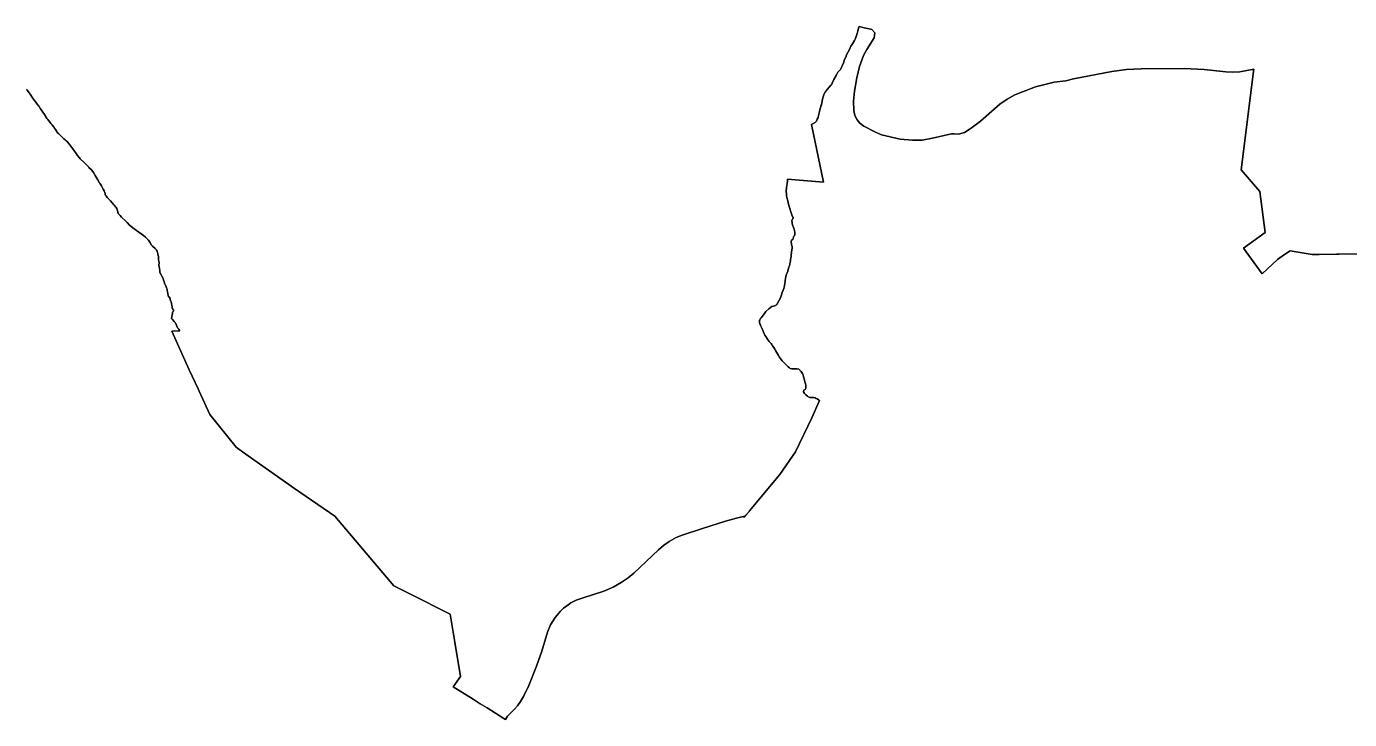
# Model space of a CAD drawing. Header units: inches. Extents: x 1341578 to 1502124, y 557203 to 748561.
# Drawn here: x 1415492 to 1421716, y 704340 to 707602 of the extents above; entities that cross this region are included whole.
import ezdxf

# ---------------------------------------------------------------- set-up
doc = ezdxf.new("R2010")
doc.units = ezdxf.units.IN
doc.header["$MEASUREMENT"] = 0
doc.layers.add('Zipcode', color=7, linetype='Continuous')

msp = doc.modelspace()

# ---------------------------------------------------------------- linework, layer by layer
at = {"layer": 'Zipcode'}
for points in [[(1415492.4, 707306.5), (1415494.5, 707304.4), (1415496.2, 707302.2), (1415502.2, 707293.7), (1415513.2, 707278.1), (1415518.3, 707269.8), (1415529.2, 707255.2), (1415536, 707246), (1415543.1, 707235.6), (1415550.2, 707227.1), (1415552.3, 707224.2), (1415559.1, 707213.8), (1415566.8, 707202.2), (1415580.5, 707182.1), (1415581.2, 707180.8), (1415582.7, 707177.5), (1415583.4, 707176), (1415587.9, 707169.1), (1415592.7, 707163.6), (1415597.4, 707157.3), (1415604.1, 707149.2), (1415607.5, 707144.9), (1415611.3, 707140.4), (1415613.3, 707138), (1415621.3, 707128.3), (1415622.2, 707127), (1415624.2, 707123.6), (1415629, 707116.5), (1415634.5, 707106.8), (1415636, 707104.7), (1415637.5, 707102.9), (1415642.9, 707098), (1415651.6, 707090.3), (1415658, 707083.6), (1415663.4, 707077.9), (1415668.4, 707073.5), (1415674, 707068), (1415679.2, 707062.8), (1415683.1, 707059.5), (1415689.1, 707053.4), (1415696.7, 707044.7), (1415701.6, 707037.7), (1415710.2, 707025.1), (1415718.1, 707014.9), (1415725.5, 707004.5), (1415731, 706996.2), (1415741.4, 706983.3), (1415745.8, 706978.4), (1415764.3, 706960.6), (1415776.2, 706949.3), (1415785.5, 706939.2), (1415786.3, 706938.4), (1415797.8, 706926.2), (1415803.9, 706919), (1415807.1, 706914.2), (1415813.4, 706903.4), (1415814.9, 706900.9), (1415819.8, 706893.1), (1415828, 706880.1), (1415829, 706878.2), (1415831, 706873.4), (1415832.1, 706871.4), (1415833.4, 706869.3), (1415837.5, 706864.2), (1415838.2, 706863.1), (1415839.1, 706861.7), (1415844.6, 706851.4), (1415850.6, 706841.8), (1415851.7, 706839.6), (1415853.8, 706835.6), (1415857.6, 706828), (1415858.4, 706826.4), (1415859.8, 706823.7), (1415860.9, 706821), (1415861.5, 706818.9), (1415861.5, 706818.4), (1415862.1, 706814.8), (1415862.2, 706814), (1415862.2, 706813.4), (1415862.3, 706811.2), (1415862.5, 706810.3), (1415862.6, 706809.9), (1415862.8, 706809.6), (1415864, 706807.7), (1415866.6, 706804.1), (1415871.6, 706797), (1415872.2, 706796.3), (1415872.9, 706795.6), (1415874.8, 706794.1), (1415876, 706793.2), (1415877.2, 706792), (1415880.8, 706787.4), (1415887.6, 706780.8), (1415895.1, 706772.1), (1415903.6, 706762.2), (1415906.8, 706758.5), (1415911.8, 706752.6), (1415914.2, 706749.5), (1415916.8, 706745.2), (1415917.5, 706744), (1415917.8, 706743.2), (1415918.1, 706742.6), (1415919.6, 706738.3), (1415920.3, 706735.1), (1415921.5, 706727.7), (1415922, 706726), (1415922.5, 706724.4), (1415923.2, 706722.9), (1415924.3, 706721.4), (1415927.8, 706717.3), (1415933.6, 706711.2), (1415939.7, 706704.7), (1415957.6, 706687.1), (1415966.2, 706678.5), (1415966.4, 706678.3), (1415977.8, 706667.1), (1415983.7, 706661.9), (1415993.5, 706654.6), (1416010.7, 706642), (1416031.7, 706626.3), (1416042.6, 706618.5), (1416051.7, 706609.8), (1416061.4, 706600.7), (1416064, 706597.9), (1416066.1, 706595.2), (1416072.1, 706585.9), (1416078.5, 706576), (1416079.7, 706574.3), (1416081.2, 706572.6), (1416085.7, 706568.1), (1416097.5, 706557.2), (1416101.9, 706552.1), (1416104.2, 706548.6), (1416106.8, 706543.7), (1416109.3, 706537.6), (1416110.9, 706531.3), (1416112.9, 706517.4), (1416114.2, 706503), (1416115.9, 706491.2), (1416116, 706488), (1416115.3, 706480.5), (1416115.3, 706478.8), (1416115.5, 706477.2), (1416116.7, 706471.9), (1416117, 706470.1), (1416117.6, 706464), (1416119, 706451.6), (1416119.4, 706449), (1416120.4, 706445.7), (1416124.7, 706434.5), (1416125.7, 706432.5), (1416129.1, 706426.9), (1416130.4, 706424.2), (1416134.7, 706413.6), (1416140.1, 706399.6), (1416144, 706388.7), (1416144.7, 706386.7), (1416147.3, 706381), (1416151.6, 706371.3), (1416153.7, 706365.6), (1416154.3, 706362.9), (1416154.8, 706357.1), (1416154.8, 706356.6), (1416155.2, 706354.6), (1416157.6, 706344.5), (1416159.2, 706336), (1416159.9, 706331.4), (1416160.2, 706330.1), (1416160.6, 706329.1), (1416160.6, 706329), (1416160.7, 706328.8), (1416160.8, 706328.7), (1416160.9, 706328.6), (1416161.1, 706328.5), (1416161.2, 706328.4), (1416161.5, 706328.3), (1416162, 706328.2), (1416164, 706327.9), (1416164.5, 706327.8), (1416164.9, 706327.7), (1416166.1, 706327.1), (1416166.3, 706327), (1416166.6, 706326.1), (1416167.3, 706323.1), (1416170.6, 706311.8), (1416172.5, 706305.1), (1416174.3, 706298), (1416176.6, 706288), (1416178.3, 706281.4), (1416178.3, 706281), (1416178.3, 706280.5), (1416178, 706278.3), (1416178, 706277.8), (1416178.1, 706277.3), (1416178.4, 706276.4), (1416178.7, 706275.4), (1416180, 706272.9), (1416180.5, 706272), (1416181.1, 706271.2), (1416182.6, 706269.3), (1416183.1, 706268.5), (1416183.4, 706267.8), (1416183.7, 706267.1), (1416183.8, 706266.4), (1416183.9, 706264.9), (1416183.9, 706264.3), (1416183.7, 706263.6), (1416183.5, 706263), (1416183.3, 706262.5), (1416183, 706262.1), (1416182.1, 706261), (1416181.9, 706260.8), (1416181.7, 706260.5), (1416180.3, 706258.1), (1416179.6, 706256.3), (1416179.3, 706255.4), (1416179.2, 706254.4), (1416178.8, 706249.9), (1416176.8, 706238.6), (1416175.8, 706232.7), (1416175.3, 706229.1), (1416175.3, 706228.8), (1416175.3, 706228.5), (1416175.4, 706227.9), (1416175.6, 706227.3), (1416175.9, 706226.6), (1416176.8, 706225.3), (1416178.4, 706223.5), (1416178.6, 706223.2), (1416187, 706213.5), (1416192.1, 706207.6), (1416193.5, 706205.6), (1416194.5, 706203.8), (1416202, 706186.9), (1416203.2, 706184.5), (1416204.8, 706182), (1416208.8, 706177), (1416213.3, 706169.9), (1416176, 706166.9), (1416258.4, 705985.6), (1416299.4, 705895.5), (1416304.1, 705885.2), (1416354.2, 705775.4), (1416478.4, 705621.1), (1416508.4, 705600), (1416752.5, 705427.8), (1416942.4, 705296.3), (1417219.9, 704969.1), (1417246, 704955.9), (1417291.8, 704932.9), (1417485.3, 704835.6), (1417499.1, 704751.1), (1417505.4, 704712.5), (1417533.2, 704542.6), (1417499.4, 704494.1), (1417593.4, 704435.1), (1417603.6, 704428.7), (1417626.5, 704414.4), (1417658.7, 704394.2), (1417737.5, 704344.7), (1417745.5, 704339.6), (1417755.7, 704355.3), (1417769, 704370.2), (1417786, 704387.7), (1417801.5, 704403.5), (1417816.9, 704424.4), (1417830.9, 704447.6), (1417855.4, 704500.3), (1417891.9, 704590.7), (1417916.6, 704662.1), (1417943.1, 704751), (1417957.4, 704785.3), (1417978.7, 704820.3), (1418004.1, 704849.9), (1418018.4, 704863.1), (1418033.7, 704875.3), (1418053.2, 704888.2), (1418077.5, 704901), (1418110.4, 704912.9), (1418208.9, 704943.8), (1418252, 704962.9), (1418289.6, 704983.9), (1418322, 705006), (1418349.6, 705028), (1418465.4, 705138.8), (1418488.1, 705158.6), (1418515.2, 705177.9), (1418547.6, 705195.9), (1418576.4, 705207.6), (1418671.5, 705239.5), (1418780.7, 705272.9), (1418831.9, 705288.1), (1418863.7, 705295.1), (1418867.8, 705292.9), (1418875.8, 705302.2), (1418876.7, 705301.8), (1418892.7, 705320.4), (1418893.5, 705321.4), (1419036.6, 705493.1), (1419110.1, 705599.5), (1419186.4, 705760.1), (1419222.3, 705840.9), (1419218.3, 705843.7), (1419211, 705848.6), (1419206.8, 705850.9), (1419202.2, 705853.4), (1419194.9, 705856), (1419185.6, 705855.3), (1419176.6, 705855.6), (1419168.8, 705858.4), (1419165.5, 705861.6), (1419158.5, 705868.1), (1419152.4, 705874.4), (1419147.2, 705881.4), (1419147.2, 705884.2), (1419149.2, 705889.3), (1419154.6, 705893.7), (1419158.3, 705899.4), (1419158.4, 705904.1), (1419157.9, 705912.7), (1419156.8, 705920.4), (1419154.3, 705928.4), (1419151.9, 705936.1), (1419150.1, 705942.9), (1419147.8, 705952.9), (1419146.5, 705961.8), (1419143, 705967.9), (1419136.4, 705977.9), (1419129.8, 705984.5), (1419124.6, 705988.6), (1419115.7, 705990.2), (1419107.6, 705990), (1419099.7, 705989.9), (1419092, 705990), (1419085.3, 705991.8), (1419081.8, 705994.9), (1419075.8, 706000), (1419069.3, 706005.9), (1419063.5, 706010.6), (1419057.6, 706016.2), (1419053.2, 706021.5), (1419047.6, 706028.2), (1419042.6, 706034.7), (1419037.7, 706040.9), (1419033.3, 706046.5), (1419029.2, 706052.7), (1419024.4, 706061.3), (1419020.3, 706068.9), (1419016.3, 706075.8), (1419012, 706082.8), (1419007.4, 706090.1), (1419001.8, 706098.7), (1418998.3, 706104.1), (1418994.9, 706110.1), (1418990, 706114.6), (1418985.8, 706119.2), (1418985.6, 706119.4), (1418981.7, 706124.6), (1418970.1, 706142.3), (1418966.2, 706149.2), (1418962.9, 706155.7), (1418954.2, 706175.6), (1418947, 706190.6), (1418942.8, 706200.2), (1418942.6, 706200.8), (1418941.6, 706204.2), (1418940.4, 706208.2), (1418940, 706211.6), (1418940, 706212.7), (1418940.1, 706214.7), (1418940.6, 706217.5), (1418941, 706218.8), (1418941.6, 706220.1), (1418944.2, 706224.9), (1418947.5, 706229.9), (1418958.6, 706244.3), (1418966.4, 706254.8), (1418970.9, 706260), (1418984.4, 706272.2), (1418998.4, 706284.1), (1419006.6, 706285.6), (1419010.2, 706286.7), (1419015, 706288.8), (1419018, 706290.5), (1419020.6, 706292.4), (1419022.7, 706294.5), (1419023.5, 706295.6), (1419024.2, 706296.7), (1419031.3, 706310.5), (1419038.5, 706324.5), (1419040.2, 706328.7), (1419043.3, 706338.8), (1419047.5, 706350.1), (1419052.3, 706361.2), (1419054.9, 706368.8), (1419056.3, 706375), (1419058.8, 706390.6), (1419061.2, 706405.7), (1419062.9, 706415.3), (1419064.7, 706424.1), (1419067.8, 706435.6), (1419068.6, 706438.1), (1419070.9, 706443.2), (1419071.6, 706445.1), (1419078.7, 706468.8), (1419080.7, 706475.6), (1419083.4, 706484.1), (1419085, 706490.1), (1419086.5, 706497.9), (1419086.6, 706498.7), (1419086.7, 706499.6), (1419086.5, 706503.1), (1419086.6, 706504.3), (1419089.5, 706519.3), (1419089.5, 706520), (1419089.5, 706520.8), (1419089.1, 706523.9), (1419089.1, 706524.5), (1419089.2, 706525.1), (1419090.9, 706538.6), (1419091.9, 706549.8), (1419092.3, 706551.5), (1419093.4, 706556.1), (1419094, 706560.1), (1419094.2, 706564.1), (1419094.2, 706564.6), (1419094.1, 706565.2), (1419093.8, 706566.4), (1419092, 706570.6), (1419091.7, 706571.5), (1419091.4, 706572.3), (1419090.2, 706579.3), (1419089.5, 706587.2), (1419089.5, 706589.3), (1419089.7, 706591.4), (1419090.2, 706593.4), (1419090.9, 706595.3), (1419091.2, 706595.7), (1419091.4, 706596), (1419091.8, 706596.4), (1419092.1, 706596.7), (1419093.1, 706597.3), (1419096.4, 706599), (1419096.9, 706599.4), (1419097.3, 706599.7), (1419097.6, 706600.1), (1419097.9, 706600.5), (1419098.5, 706601.8), (1419098.9, 706603.3), (1419099.9, 706609.9), (1419100.2, 706611.5), (1419100.7, 706612.8), (1419100.9, 706613.1), (1419101.1, 706613.4), (1419101.4, 706613.8), (1419101.7, 706614.1), (1419104, 706615.8), (1419104.7, 706616.5), (1419105, 706616.8), (1419105.3, 706617.2), (1419105.4, 706617.5), (1419105.6, 706617.9), (1419106.2, 706620.9), (1419106.5, 706624.2), (1419105.9, 706631.9), (1419104.3, 706642), (1419102.8, 706648.3), (1419100.7, 706654.8), (1419096, 706667.4), (1419094.4, 706673.2), (1419093.2, 706680), (1419092.6, 706685.5), (1419092.7, 706687.4), (1419092.8, 706688.2), (1419093, 706689.1), (1419094.1, 706691.9), (1419095.3, 706694.3), (1419095.8, 706695), (1419097.1, 706696.6), (1419097.5, 706697.2), (1419097.8, 706697.6), (1419097.9, 706698.1), (1419098.2, 706699.2), (1419098.3, 706700.4), (1419098.3, 706702.9), (1419098.2, 706703.5), (1419098.1, 706704.1), (1419097.9, 706704.7), (1419097.6, 706705.3), (1419096.8, 706706.4), (1419094.3, 706709.1), (1419093.7, 706710), (1419093.5, 706710.4), (1419093.3, 706710.8), (1419087.3, 706728.7), (1419081.1, 706749.1), (1419076.8, 706764.5), (1419073.2, 706781.2), (1419069.1, 706796.7), (1419067.6, 706805.7), (1419066.6, 706816.5), (1419066.3, 706822.3), (1419066.3, 706826.5), (1419067.6, 706843.7), (1419068.5, 706852.7), (1419070.2, 706862), (1419071.8, 706873.2), (1419072.2, 706880), (1419071.9, 706882.8), (1419241.6, 706868.6), (1419184.7, 707140.9), (1419187.2, 707142.3), (1419194.2, 707145.5), (1419196.2, 707146.5), (1419196.3, 707146.6), (1419201.7, 707149.8), (1419204.4, 707151.6), (1419206.6, 707153.8), (1419207.4, 707154.9), (1419208, 707156), (1419212.2, 707165.2), (1419215.6, 707173.1), (1419216.5, 707175.1), (1419218.2, 707180.4), (1419220.1, 707189.3), (1419222.4, 707201), (1419222.9, 707203.3), (1419228.4, 707225.4), (1419229.1, 707227.5), (1419231.2, 707232.7), (1419232, 707235.1), (1419233.4, 707241.4), (1419236.8, 707259.8), (1419239.7, 707270.5), (1419242.9, 707280.1), (1419246, 707287.5), (1419247.5, 707290.1), (1419249, 707292.3), (1419259.3, 707304.6), (1419270.1, 707318), (1419276, 707324.6), (1419278.3, 707327.4), (1419282.4, 707334.7), (1419290.4, 707352.7), (1419300.3, 707371.2), (1419307.5, 707383.5), (1419309.4, 707385.9), (1419313.9, 707390.5), (1419315.7, 707392.6), (1419320.7, 707399.5), (1419324.7, 707406), (1419328.1, 707412.4), (1419331, 707419), (1419336.4, 707433.7), (1419338.7, 707442.3), (1419339.8, 707445.4), (1419345.8, 707457.5), (1419350.2, 707467.5), (1419362.9, 707493.2), (1419366.1, 707502.5), (1419367.6, 707505.9), (1419369.3, 707508.8), (1419377.6, 707520.2), (1419387.8, 707535.5), (1419390.9, 707541.8), (1419393.6, 707549.7), (1419399.2, 707569.2), (1419402.6, 707581.3), (1419406.1, 707591.9), (1419406.5, 707593.1), (1419409.5, 707601.7), (1419433.2, 707595.9), (1419456.7, 707590.1), (1419468, 707587.3), (1419483.1, 707570.9), (1419479, 707548.7), (1419444.9, 707493.3), (1419429.9, 707464.8), (1419410.7, 707412.8), (1419398.1, 707360.4), (1419386.4, 707296.4), (1419382.7, 707250.1), (1419383.7, 707206), (1419388.4, 707183.2), (1419399.6, 707161.9), (1419412.2, 707147.1), (1419431.5, 707132.6), (1419486, 707103.5), (1419513.9, 707091.9), (1419602.2, 707071.5), (1419660, 707066.6), (1419679.4, 707065.9), (1419705, 707066.6), (1419754.7, 707076.4), (1419843.7, 707095.6), (1419855.8, 707095.5), (1419876.5, 707095.3), (1419904.7, 707103), (1419935.5, 707122.3), (1419979.9, 707155.6), (1420070.5, 707235.9), (1420105, 707259.6), (1420141.4, 707279.7), (1420238, 707316.8), (1420325.7, 707339.4), (1420381.6, 707346.4), (1420418, 707355.7), (1420597, 707389.3), (1420666.6, 707398.3), (1420734.9, 707402.5), (1420937.5, 707404.1), (1421032.2, 707399), (1421133.7, 707388.1), (1421166.4, 707387.2), (1421198.9, 707388.7), (1421257.4, 707398.4), (1421262.4, 707399.5), (1421265.9, 707400.3), (1421264.5, 707389), (1421206.5, 706927.6), (1421293.9, 706824.8), (1421318.9, 706632.7), (1421216.2, 706558.1), (1421304.2, 706436.7), (1421376.4, 706505.2), (1421410.5, 706528.3), (1421436.5, 706545.8), (1421539.8, 706528.8), (1421541, 706528.6), (1421548.6, 706528.7), (1421572.5, 706529), (1421653.9, 706529.8), (1421667.4, 706530), (1421796, 706531.4)], [(1421796, 706531.4), (1421667.4, 706530), (1421653.9, 706529.8), (1421572.5, 706529), (1421548.6, 706528.7), (1421541, 706528.6), (1421539.8, 706528.8), (1421436.5, 706545.8), (1421410.5, 706528.3), (1421376.4, 706505.2), (1421304.2, 706436.7), (1421216.2, 706558.1), (1421318.9, 706632.7), (1421293.9, 706824.8), (1421206.5, 706927.6), (1421264.5, 707389), (1421265.9, 707400.3), (1421262.4, 707399.5), (1421257.4, 707398.4), (1421198.9, 707388.7), (1421166.4, 707387.2), (1421133.7, 707388.1), (1421032.2, 707399), (1420937.5, 707404.1), (1420734.9, 707402.5), (1420666.6, 707398.3), (1420597, 707389.3), (1420418, 707355.7), (1420381.6, 707346.4), (1420325.7, 707339.4), (1420238, 707316.8), (1420141.4, 707279.7), (1420105, 707259.6), (1420070.5, 707235.9), (1419979.9, 707155.6), (1419935.5, 707122.3), (1419904.7, 707103), (1419876.5, 707095.3), (1419855.8, 707095.5), (1419843.7, 707095.6), (1419754.7, 707076.4), (1419705, 707066.6), (1419679.4, 707065.9), (1419660, 707066.6), (1419602.2, 707071.5), (1419513.9, 707091.9), (1419486, 707103.5), (1419431.5, 707132.6), (1419412.2, 707147.1), (1419399.6, 707161.9), (1419388.4, 707183.2), (1419383.7, 707206), (1419382.7, 707250.1), (1419386.4, 707296.4), (1419398.1, 707360.4), (1419410.7, 707412.8), (1419429.9, 707464.8), (1419444.9, 707493.3), (1419479, 707548.7), (1419483.1, 707570.9), (1419468, 707587.3), (1419456.7, 707590.1), (1419433.2, 707595.9), (1419409.5, 707601.7), (1419406.5, 707593.1), (1419406.1, 707591.9), (1419402.6, 707581.3), (1419399.2, 707569.2), (1419393.6, 707549.7), (1419390.9, 707541.8), (1419387.8, 707535.5), (1419377.6, 707520.2), (1419369.3, 707508.8), (1419367.6, 707505.9), (1419366.1, 707502.5), (1419362.9, 707493.2), (1419350.2, 707467.5), (1419345.8, 707457.5), (1419339.8, 707445.4), (1419338.7, 707442.3), (1419336.4, 707433.7), (1419331, 707419), (1419328.1, 707412.4), (1419324.7, 707406), (1419320.7, 707399.5), (1419315.7, 707392.6), (1419313.9, 707390.5), (1419309.4, 707385.9), (1419307.5, 707383.5), (1419300.3, 707371.2), (1419290.4, 707352.7), (1419282.4, 707334.7), (1419278.3, 707327.4), (1419276, 707324.6), (1419270.1, 707318), (1419259.3, 707304.6), (1419249, 707292.3), (1419247.5, 707290.1), (1419246, 707287.5), (1419242.9, 707280.1), (1419239.7, 707270.5), (1419236.8, 707259.8), (1419233.4, 707241.4), (1419232, 707235.1), (1419231.2, 707232.7), (1419229.1, 707227.5), (1419228.4, 707225.4), (1419222.9, 707203.3), (1419222.4, 707201), (1419220.1, 707189.3), (1419218.2, 707180.4), (1419216.5, 707175.1), (1419215.6, 707173.1), (1419212.2, 707165.2), (1419208, 707156), (1419207.4, 707154.9), (1419206.6, 707153.8), (1419204.4, 707151.6), (1419201.7, 707149.8), (1419196.3, 707146.6), (1419196.2, 707146.5), (1419194.2, 707145.5), (1419187.2, 707142.3), (1419184.7, 707140.9), (1419241.6, 706868.6), (1419071.9, 706882.8), (1419072.2, 706880), (1419071.8, 706873.2), (1419070.2, 706862), (1419068.5, 706852.7), (1419067.6, 706843.7), (1419066.3, 706826.5), (1419066.3, 706822.3), (1419066.6, 706816.5), (1419067.6, 706805.7), (1419069.1, 706796.7), (1419073.2, 706781.2), (1419076.8, 706764.5), (1419081.1, 706749.1), (1419087.3, 706728.7), (1419093.3, 706710.8), (1419093.5, 706710.4), (1419093.7, 706710), (1419094.3, 706709.1), (1419096.8, 706706.4), (1419097.6, 706705.3), (1419097.9, 706704.7), (1419098.1, 706704.1), (1419098.2, 706703.5), (1419098.3, 706702.9), (1419098.3, 706700.4), (1419098.2, 706699.2), (1419097.9, 706698.1), (1419097.8, 706697.6), (1419097.5, 706697.2), (1419097.1, 706696.6), (1419095.8, 706695), (1419095.3, 706694.3), (1419094.1, 706691.9), (1419093, 706689.1), (1419092.8, 706688.2), (1419092.7, 706687.4), (1419092.6, 706685.5), (1419093.2, 706680), (1419094.4, 706673.2), (1419096, 706667.4), (1419100.7, 706654.8), (1419102.8, 706648.3), (1419104.3, 706642), (1419105.9, 706631.9), (1419106.5, 706624.2), (1419106.2, 706620.9), (1419105.6, 706617.9), (1419105.4, 706617.5), (1419105.3, 706617.2), (1419105, 706616.8), (1419104.7, 706616.5), (1419104, 706615.8), (1419101.7, 706614.1), (1419101.4, 706613.8), (1419101.1, 706613.4), (1419100.9, 706613.1), (1419100.7, 706612.8), (1419100.2, 706611.5), (1419099.9, 706609.9), (1419098.9, 706603.3), (1419098.5, 706601.8), (1419097.9, 706600.5), (1419097.6, 706600.1), (1419097.3, 706599.7), (1419096.9, 706599.4), (1419096.4, 706599), (1419093.1, 706597.3), (1419092.1, 706596.7), (1419091.8, 706596.4), (1419091.4, 706596), (1419091.2, 706595.7), (1419090.9, 706595.3), (1419090.2, 706593.4), (1419089.7, 706591.4), (1419089.5, 706589.3), (1419089.5, 706587.2), (1419090.2, 706579.3), (1419091.4, 706572.3), (1419091.7, 706571.5), (1419092, 706570.6), (1419093.8, 706566.4), (1419094.1, 706565.2), (1419094.2, 706564.6), (1419094.2, 706564.1), (1419094, 706560.1), (1419093.4, 706556.1), (1419092.3, 706551.5), (1419091.9, 706549.8), (1419090.9, 706538.6), (1419089.2, 706525.1), (1419089.1, 706524.5), (1419089.1, 706523.9), (1419089.5, 706520.8), (1419089.5, 706520), (1419089.5, 706519.3), (1419086.6, 706504.3), (1419086.5, 706503.1), (1419086.7, 706499.6), (1419086.6, 706498.7), (1419086.5, 706497.9), (1419085, 706490.1), (1419083.4, 706484.1), (1419080.7, 706475.6), (1419078.7, 706468.8), (1419071.6, 706445.1), (1419070.9, 706443.2), (1419068.6, 706438.1), (1419067.8, 706435.6), (1419064.7, 706424.1), (1419062.9, 706415.3), (1419061.2, 706405.7), (1419058.8, 706390.6), (1419056.3, 706375), (1419054.9, 706368.8), (1419052.3, 706361.2), (1419047.5, 706350.1), (1419043.3, 706338.8), (1419040.2, 706328.7), (1419038.5, 706324.5), (1419031.3, 706310.5), (1419024.2, 706296.7), (1419023.5, 706295.6), (1419022.7, 706294.5), (1419020.6, 706292.4), (1419018, 706290.5), (1419015, 706288.8), (1419010.2, 706286.7), (1419006.6, 706285.6), (1418998.4, 706284.1), (1418984.4, 706272.2), (1418970.9, 706260), (1418966.4, 706254.8), (1418958.6, 706244.3), (1418947.5, 706229.9), (1418944.2, 706224.9), (1418941.6, 706220.1), (1418941, 706218.8), (1418940.6, 706217.5), (1418940.1, 706214.7), (1418940, 706212.7), (1418940, 706211.6), (1418940.4, 706208.2), (1418941.6, 706204.2), (1418942.6, 706200.8), (1418942.8, 706200.2), (1418947, 706190.6), (1418954.2, 706175.6), (1418962.9, 706155.7), (1418966.2, 706149.2), (1418970.1, 706142.3), (1418981.7, 706124.6), (1418985.6, 706119.4), (1418985.8, 706119.2), (1418990, 706114.6), (1418994.9, 706110.1), (1418998.3, 706104.1), (1419001.8, 706098.7), (1419007.4, 706090.1), (1419012, 706082.8), (1419016.3, 706075.8), (1419020.3, 706068.9), (1419024.4, 706061.3), (1419029.2, 706052.7), (1419033.3, 706046.5), (1419037.7, 706040.9), (1419042.6, 706034.7), (1419047.6, 706028.2), (1419053.2, 706021.5), (1419057.6, 706016.2), (1419063.5, 706010.6), (1419069.3, 706005.9), (1419075.8, 706000), (1419081.8, 705994.9), (1419085.3, 705991.8), (1419092, 705990), (1419099.7, 705989.9), (1419107.6, 705990), (1419115.7, 705990.2), (1419124.6, 705988.6), (1419129.8, 705984.5), (1419136.4, 705977.9), (1419143, 705967.9), (1419146.5, 705961.8), (1419147.8, 705952.9), (1419150.1, 705942.9), (1419151.9, 705936.1), (1419154.3, 705928.4), (1419156.8, 705920.4), (1419157.9, 705912.7), (1419158.4, 705904.1), (1419158.3, 705899.4), (1419154.6, 705893.7), (1419149.2, 705889.3), (1419147.2, 705884.2), (1419147.2, 705881.4), (1419152.4, 705874.4), (1419158.5, 705868.1), (1419165.5, 705861.6), (1419168.8, 705858.4), (1419176.6, 705855.6), (1419185.6, 705855.3), (1419194.9, 705856), (1419202.2, 705853.4), (1419206.8, 705850.9), (1419211, 705848.6), (1419218.3, 705843.7), (1419222.3, 705840.9), (1419186.4, 705760.1), (1419110.1, 705599.5), (1419036.6, 705493.1), (1418893.5, 705321.4), (1418892.7, 705320.4), (1418876.7, 705301.8), (1418875.8, 705302.2), (1418867.8, 705292.9), (1418863.7, 705295.1), (1418831.9, 705288.1), (1418780.7, 705272.9), (1418671.5, 705239.5), (1418576.4, 705207.6), (1418547.6, 705195.9), (1418515.2, 705177.9), (1418488.1, 705158.6), (1418465.4, 705138.8), (1418349.6, 705028), (1418322, 705006), (1418289.6, 704983.9), (1418252, 704962.9), (1418208.9, 704943.8), (1418110.4, 704912.9), (1418077.5, 704901), (1418053.2, 704888.2), (1418033.7, 704875.3), (1418018.4, 704863.1), (1418004.1, 704849.9), (1417978.7, 704820.3), (1417957.4, 704785.3), (1417943.1, 704751), (1417916.6, 704662.1), (1417891.9, 704590.7), (1417855.4, 704500.3), (1417830.9, 704447.6), (1417816.9, 704424.4), (1417801.5, 704403.5), (1417786, 704387.7), (1417769, 704370.2), (1417755.7, 704355.3), (1417745.5, 704339.6), (1417737.5, 704344.7), (1417658.7, 704394.2), (1417626.5, 704414.4), (1417603.6, 704428.7), (1417593.4, 704435.1), (1417499.4, 704494.1), (1417533.2, 704542.6), (1417505.4, 704712.5), (1417499.1, 704751.1), (1417485.3, 704835.6), (1417291.8, 704932.9), (1417246, 704955.9), (1417219.9, 704969.1), (1416942.4, 705296.3), (1416752.5, 705427.8), (1416508.4, 705600), (1416478.4, 705621.1), (1416354.2, 705775.4), (1416304.1, 705885.2), (1416299.4, 705895.5), (1416258.4, 705985.6), (1416176, 706166.9), (1416213.3, 706169.9), (1416208.8, 706177), (1416204.8, 706182), (1416203.2, 706184.5), (1416202, 706186.9), (1416194.5, 706203.8), (1416193.5, 706205.6), (1416192.1, 706207.6), (1416187, 706213.5), (1416178.6, 706223.2), (1416178.4, 706223.5), (1416176.8, 706225.3), (1416175.9, 706226.6), (1416175.6, 706227.3), (1416175.4, 706227.9), (1416175.3, 706228.5), (1416175.3, 706228.8), (1416175.3, 706229.1), (1416175.8, 706232.7), (1416176.8, 706238.6), (1416178.8, 706249.9), (1416179.2, 706254.4), (1416179.3, 706255.4), (1416179.6, 706256.3), (1416180.3, 706258.1), (1416181.7, 706260.5), (1416181.9, 706260.8), (1416182.1, 706261), (1416183, 706262.1), (1416183.3, 706262.5), (1416183.5, 706263), (1416183.7, 706263.6), (1416183.9, 706264.3), (1416183.9, 706264.9), (1416183.8, 706266.4), (1416183.7, 706267.1), (1416183.4, 706267.8), (1416183.1, 706268.5), (1416182.6, 706269.3), (1416181.1, 706271.2), (1416180.5, 706272), (1416180, 706272.9), (1416178.7, 706275.4), (1416178.4, 706276.4), (1416178.1, 706277.3), (1416178, 706277.8), (1416178, 706278.3), (1416178.3, 706280.5), (1416178.3, 706281), (1416178.3, 706281.4), (1416176.6, 706288), (1416174.3, 706298), (1416172.5, 706305.1), (1416170.6, 706311.8), (1416167.3, 706323.1), (1416166.6, 706326.1), (1416166.3, 706327), (1416166.1, 706327.1), (1416164.9, 706327.7), (1416164.5, 706327.8), (1416164, 706327.9), (1416162, 706328.2), (1416161.5, 706328.3), (1416161.2, 706328.4), (1416161.1, 706328.5), (1416160.9, 706328.6), (1416160.8, 706328.7), (1416160.7, 706328.8), (1416160.6, 706329), (1416160.6, 706329.1), (1416160.2, 706330.1), (1416159.9, 706331.4), (1416159.2, 706336), (1416157.6, 706344.5), (1416155.2, 706354.6), (1416154.8, 706356.6), (1416154.8, 706357.1), (1416154.3, 706362.9), (1416153.7, 706365.6), (1416151.6, 706371.3), (1416147.3, 706381), (1416144.7, 706386.7), (1416144, 706388.7), (1416140.1, 706399.6), (1416134.7, 706413.6), (1416130.4, 706424.2), (1416129.1, 706426.9), (1416125.7, 706432.5), (1416124.7, 706434.5), (1416120.4, 706445.7), (1416119.4, 706449), (1416119, 706451.6), (1416117.6, 706464), (1416117, 706470.1), (1416116.7, 706471.9), (1416115.5, 706477.2), (1416115.3, 706478.8), (1416115.3, 706480.5), (1416116, 706488), (1416115.9, 706491.2), (1416114.2, 706503), (1416112.9, 706517.4), (1416110.9, 706531.3), (1416109.3, 706537.6), (1416106.8, 706543.7), (1416104.2, 706548.6), (1416101.9, 706552.1), (1416097.5, 706557.2), (1416085.7, 706568.1), (1416081.2, 706572.6), (1416079.7, 706574.3), (1416078.5, 706576), (1416072.1, 706585.9), (1416066.1, 706595.2), (1416064, 706597.9), (1416061.4, 706600.7), (1416051.7, 706609.8), (1416042.6, 706618.5), (1416031.7, 706626.3), (1416010.7, 706642), (1415993.5, 706654.6), (1415983.7, 706661.9), (1415977.8, 706667.1), (1415966.4, 706678.3), (1415966.2, 706678.5), (1415957.6, 706687.1), (1415939.7, 706704.7), (1415933.6, 706711.2), (1415927.8, 706717.3), (1415924.3, 706721.4), (1415923.2, 706722.9), (1415922.5, 706724.4), (1415922, 706726), (1415921.5, 706727.7), (1415920.3, 706735.1), (1415919.6, 706738.3), (1415918.1, 706742.6), (1415917.8, 706743.2), (1415917.5, 706744), (1415916.8, 706745.2), (1415914.2, 706749.5), (1415911.8, 706752.6), (1415906.8, 706758.5), (1415903.6, 706762.2), (1415895.1, 706772.1), (1415887.6, 706780.8), (1415880.8, 706787.4), (1415877.2, 706792), (1415876, 706793.2), (1415874.8, 706794.1), (1415872.9, 706795.6), (1415872.2, 706796.3), (1415871.6, 706797), (1415866.6, 706804.1), (1415864, 706807.7), (1415862.8, 706809.6), (1415862.6, 706809.9), (1415862.5, 706810.3), (1415862.3, 706811.2), (1415862.2, 706813.4), (1415862.2, 706814), (1415862.1, 706814.8), (1415861.5, 706818.4), (1415861.5, 706818.9), (1415860.9, 706821), (1415859.8, 706823.7), (1415858.4, 706826.4), (1415857.6, 706828), (1415853.8, 706835.6), (1415851.7, 706839.6), (1415850.6, 706841.8), (1415844.6, 706851.4), (1415839.1, 706861.7), (1415838.2, 706863.1), (1415837.5, 706864.2), (1415833.4, 706869.3), (1415832.1, 706871.4), (1415831, 706873.4), (1415829, 706878.2), (1415828, 706880.1), (1415819.8, 706893.1), (1415814.9, 706900.9), (1415813.4, 706903.4), (1415807.1, 706914.2), (1415803.9, 706919), (1415797.8, 706926.2), (1415786.3, 706938.4), (1415785.5, 706939.2), (1415776.2, 706949.3), (1415764.3, 706960.6), (1415745.8, 706978.4), (1415741.4, 706983.3), (1415731, 706996.2), (1415725.5, 707004.5), (1415718.1, 707014.9), (1415710.2, 707025.1), (1415701.6, 707037.7), (1415696.7, 707044.7), (1415689.1, 707053.4), (1415683.1, 707059.5), (1415679.2, 707062.8), (1415674, 707068), (1415668.4, 707073.5), (1415663.4, 707077.9), (1415658, 707083.6), (1415651.6, 707090.3), (1415642.9, 707098), (1415637.5, 707102.9), (1415636, 707104.7), (1415634.5, 707106.8), (1415629, 707116.5), (1415624.2, 707123.6), (1415622.2, 707127), (1415621.3, 707128.3), (1415613.3, 707138), (1415611.3, 707140.4), (1415607.5, 707144.9), (1415604.1, 707149.2), (1415597.4, 707157.3), (1415592.7, 707163.6), (1415587.9, 707169.1), (1415583.4, 707176), (1415582.7, 707177.5), (1415581.2, 707180.8), (1415580.5, 707182.1), (1415566.8, 707202.2), (1415559.1, 707213.8), (1415552.3, 707224.2), (1415550.2, 707227.1), (1415543.1, 707235.6), (1415536, 707246), (1415529.2, 707255.2), (1415518.3, 707269.8), (1415513.2, 707278.1), (1415502.2, 707293.7), (1415496.2, 707302.2), (1415494.5, 707304.4), (1415492.4, 707306.5)]]:
    msp.add_lwpolyline(points, dxfattribs=at)

doc.saveas('drawing.dxf')
